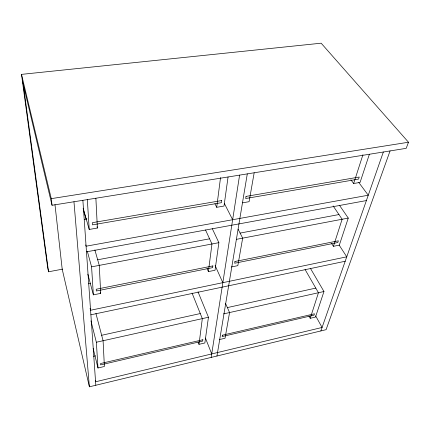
<?xml version="1.0" encoding="UTF-8"?>
<svg xmlns="http://www.w3.org/2000/svg" width="430" height="430" viewBox="0 0 430 430"><rect width="100%" height="100%" fill="white"/><g stroke="black" fill="none" stroke-linecap="round" stroke-linejoin="round"><path stroke-width="0.64" d="M198.01 291.836L208.453 317.254L204.857 342.973L198.999 344.344L202.32 318.625L192.059 293.093M212.302 228.706L218.881 242.665L215.022 270.26L208.394 271.599L211.963 243.982L205.508 229.953M228.067 176.999L224.003 206.045L216.698 207.314L220.542 177.558M211.178 357.411L239.596 175.123M216.956 356.019L247.293 173.887M254.173 172.796L249.088 201.686L242.601 202.815M310.438 268.374L323.957 291.513L315.502 317.066L310.213 318.308L318.453 292.739L305.074 269.508M339.539 205.384L348.262 218.085L339.313 245.132L333.411 246.325L342.135 219.246L333.132 205.938M369.392 154.252L360.077 182.406L353.648 183.519L362.936 154.709M320.861 330.939L383.35 152.01M390.064 150.935L326.074 329.681L89.381 386.806L62.205 269.212L54.975 204.589M62.656 269.126L48.552 271.787L47.687 267.697L21.5 74.374L321.151 43.194L408.5 142.239L406.189 148.339L52.041 205.277L22.355 80.689M93.165 348.493L97.986 367.994L104.393 366.494L103.087 340.737L95.928 313.448M219.289 339.592L225.04 338.249L229.566 312.551L225.519 303.387M93.59 356.314L95.551 355.868M97.986 367.994L96.358 342.237L208.453 317.254M223.552 313.889L323.957 291.513M101.657 335.287L200.283 313.556M227.373 307.584L315.781 288.1M90.886 314.792L345.199 261.247M90.563 310.25L346.747 256.823L339.173 245.116M87.854 274.147L93.358 294.862L100.695 293.378L99.276 265.385L94.863 249.916M231.335 266.966L237.828 265.649L242.671 238.145L238.102 229.185M88.623 283.795L90.601 283.402M93.358 294.862L91.585 266.847L218.881 242.665M236.511 239.316L348.262 218.085M97.68 259.779L209.582 238.806M240.09 233.087L338.964 214.554M86.478 251.824L366.392 200.568M83.141 208.19L89.214 229.459L97.39 228.04L95.879 198.208M84.291 219.413L86.941 218.967M21.5 74.374L51.272 198.649L408.5 142.239M358.819 182.53L368.257 195.22L86.086 246.202L85.731 244.906M350.88 179.751L353.648 183.519M331.616 243.504L333.411 246.325M315.679 315.926L322.075 327.461L95.567 381.786L95.261 380.491M308.928 315.948L310.213 318.308M224.315 203.358L232.641 219.725M214.919 203.707L216.698 207.314M215.113 265.536L222.831 282.666M207.05 268.53L208.394 271.599M205.438 338.061L211.721 353.928M198.036 341.845L198.999 344.344M97.008 226.76L97.39 228.04M83.28 209.313L86.226 219.623M100.341 292.088L100.695 293.378M87.328 251.303L91.585 266.847M90.074 308.337L90.402 309.616M90.934 320.828L96.358 342.237M23.295 84.624L48.552 271.787M51.272 198.649L52.041 205.277M73.965 201.751L89.381 386.806M82.877 200.321L95.815 385.253M87.328 199.595L89.214 229.459M202.863 339.748L202.68 341.098L100.593 364.887L100.518 363.543L202.863 339.748M212.855 265.912L212.619 267.648L96.32 290.997L96.218 289.239L212.855 265.912M221.697 200.557L221.407 202.691L92.498 224.858L92.369 222.681L221.697 200.557M222.407 335.207L222.176 336.55L314.04 315.142L314.481 313.803L222.407 335.207M234.957 261.488L234.662 263.224L337.813 242.515L338.372 240.805L234.957 261.488M246.035 196.397L245.675 198.515L358.566 179.1L359.243 177.031L246.035 196.397"/></g></svg>
